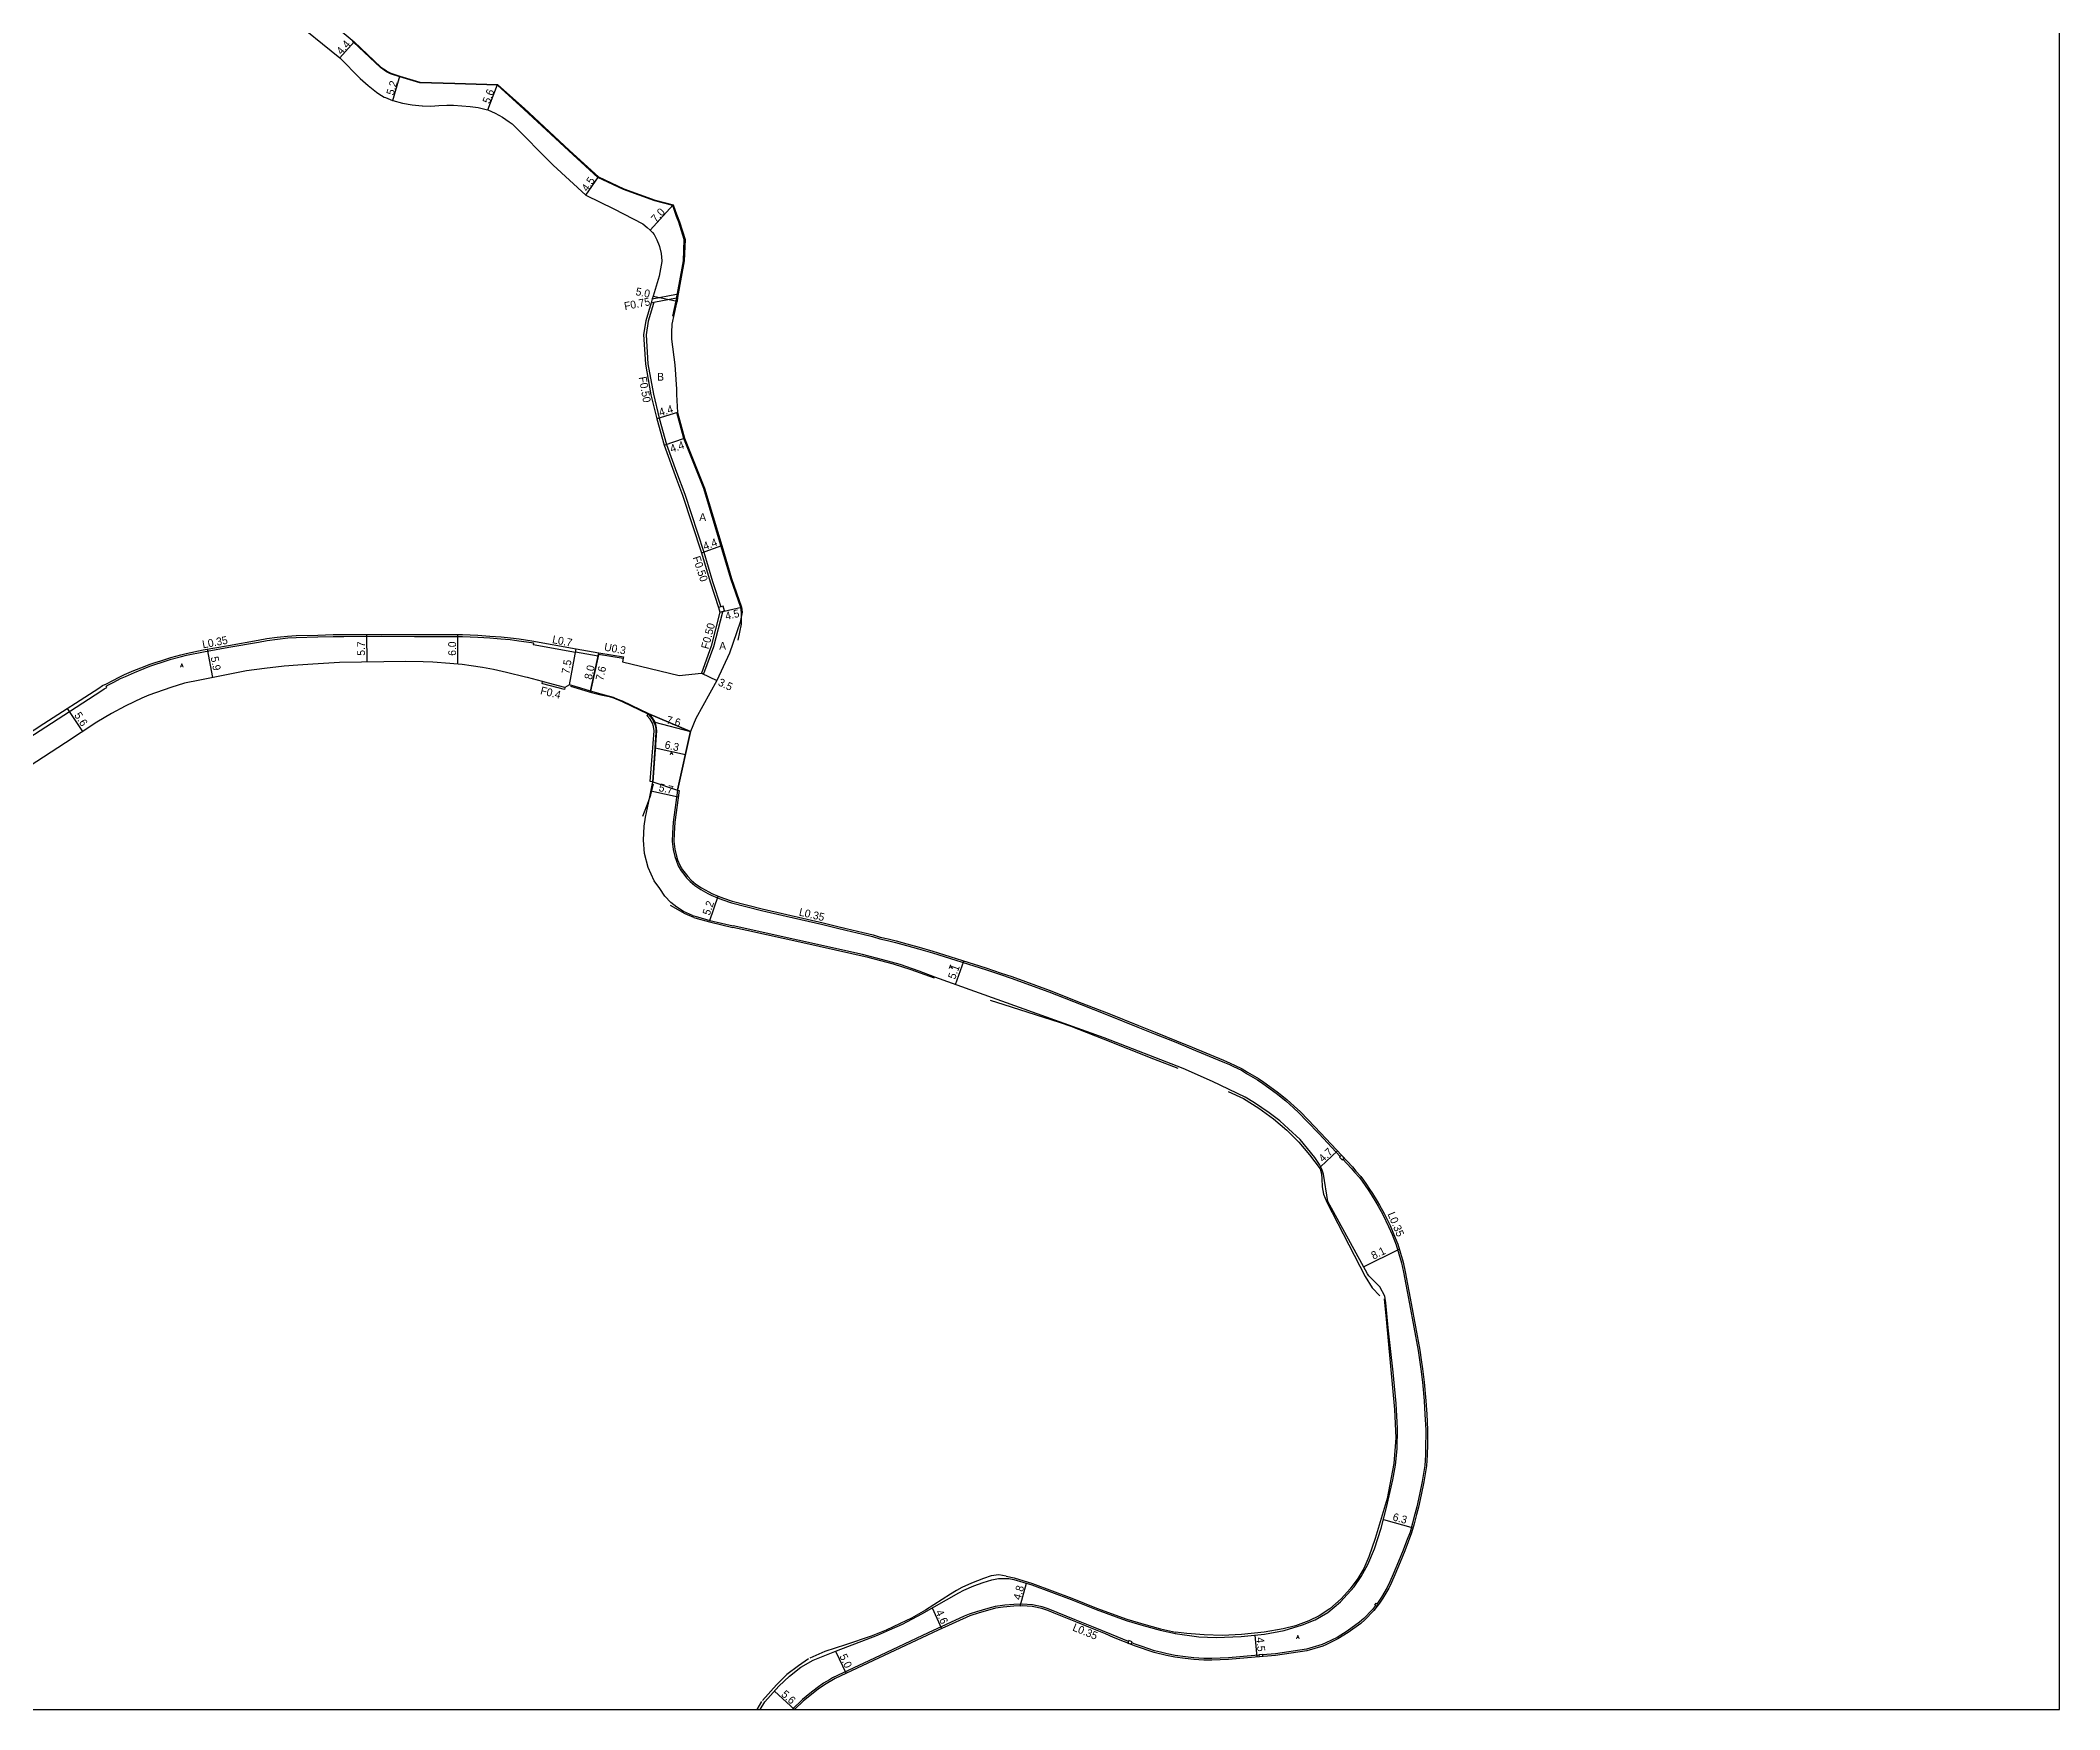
# Model space of a CAD drawing. Header units: metres. Extents: x -19200 to -16000, y -96000 to -93000.
# Drawn here: x -18812.4 to -18400, y -96000 to -95659.2 of the extents above; entities that cross this region are included whole.
import ezdxf

# ---------------------------------------------------------------- set-up
doc = ezdxf.new("R2010")
doc.units = ezdxf.units.M
doc.header["$LTSCALE"] = 2.5
for name, color, linetype in [('側溝・桝', 7, 'Continuous'), ('図郭', 7, 'Continuous'), ('幅員', 7, 'Continuous'), ('歩道・分離帯・安全施設', 7, 'Continuous'), ('舗装', 7, 'Continuous'), ('道路', 7, 'Continuous')]:
    doc.layers.add(name, color=color, linetype=linetype)
doc.styles.get("Standard").update_dxf_attribs({"font": ''})
doc.styles.add('YOKO_DECO', font='txt.shx', dxfattribs={"bigfont": 'extfont.shx'})
doc.styles.get('Standard').set_extended_font_data('@MS PGothic')

msp = doc.modelspace()

# ---------------------------------------------------------------- linework, layer by layer
at = {"layer": '側溝・桝', "flags": 128}
for points in [[(-18687.64, -95712.79), (-18687.09, -95712.68), (-18682.42, -95711.78)], [(-18687.4, -95711.98), (-18682.42, -95711.02)], [(-18682.42, -95711.02), (-18682.1, -95710.95)], [(-18682.42, -95711.78), (-18682.23, -95711.74)], [(-18687.09, -95712.68), (-18687.16, -95712.93), (-18688.24, -95716.57), (-18688.66, -95719.31), (-18688.29, -95725.24), (-18687.17, -95731.46), (-18685.98, -95736.33), (-18684.5, -95741.73), (-18682.42, -95747.34)], [(-18682.42, -95747.34), (-18680.73, -95751.89), (-18676.88, -95763.68), (-18675.07, -95769.66), (-18673.4, -95774.88)], [(-18673.1, -95775.83), (-18673.06, -95775.97), (-18674.91, -95783.01), (-18676.91, -95788.56)], [(-18677.38, -95788.39), (-18676.91, -95788.56)]]:
    msp.add_lwpolyline(points, dxfattribs=at)
msp.add_lwpolyline([(-18673.58, -95775.98), (-18673.1, -95775.83), (-18672.62, -95775.68), (-18672.93, -95774.73), (-18673.4, -95774.88), (-18673.88, -95775.03)], close=True, dxfattribs=at)
at = {"layer": '側溝・桝'}
for points in [[(-18824.76, -95808.05), (-18811.27, -95799.33), (-18800.03, -95792.08), (-18799.3, -95791.59), (-18798.8, -95791.36), (-18798.94, -95791.04), (-18798.69, -95790.92), (-18797.36, -95790.27), (-18795.99, -95789.52), (-18794.99, -95789.06), (-18793.11, -95788.24), (-18791.13, -95787.44), (-18789.98, -95786.99), (-18788.78, -95786.57), (-18787.67, -95786.23), (-18785.62, -95785.57), (-18783.56, -95785), (-18782.53, -95784.75), (-18779.06, -95784.04), (-18773.89, -95783.12), (-18767.79, -95782.05), (-18766.02, -95781.74), (-18763.95, -95781.44), (-18761.82, -95781.21), (-18760.13, -95781.11), (-18755.71, -95781.01), (-18752.54, -95780.92), (-18750.38, -95780.9), (-18742.73, -95780.88), (-18735.98, -95780.89), (-18729.75, -95780.89), (-18728.23, -95780.92), (-18726.17, -95780.92), (-18723.02, -95781.03), (-18720.6, -95781.21), (-18718.31, -95781.4), (-18716.41, -95781.55), (-18714.63, -95781.79), (-18712.06, -95782.14), (-18711.68, -95782.21), (-18711.73, -95782.53), (-18703.07, -95784.1)], [(-18698.35, -95784.51), (-18698.43, -95784.9), (-18703.07, -95784.1)], [(-18698.29, -95784.22), (-18698.35, -95784.51), (-18693.36, -95785.36)], [(-18705.24, -95791.34), (-18709.64, -95790.17), (-18709.8, -95790.13)], [(-18682.26, -95812.3), (-18683.16, -95818.82), (-18683.29, -95821.1), (-18683.31, -95822.7), (-18683.14, -95824.43), (-18682.78, -95825.85), (-18682.54, -95826.59), (-18682.08, -95827.74), (-18681.53, -95828.75), (-18680.98, -95829.46), (-18680.4, -95830.18), (-18679.69, -95830.91), (-18678.69, -95831.76), (-18677.5, -95832.54), (-18676.04, -95833.38), (-18676.03, -95833.38)], [(-18676.03, -95833.38), (-18675.36, -95833.71), (-18674.09, -95834.29), (-18672.99, -95834.69), (-18671.2, -95835.29)], [(-18671.2, -95835.29), (-18671.19, -95835.3), (-18665.07, -95836.84), (-18660.03, -95838.01), (-18652.59, -95839.74), (-18649.84, -95840.39), (-18647.86, -95840.85), (-18644.41, -95841.72), (-18642.4, -95842.18), (-18640.95, -95842.62), (-18639.34, -95842.97), (-18637.71, -95843.39), (-18635.5, -95844), (-18633.02, -95844.7), (-18630.19, -95845.5), (-18619.38, -95848.91), (-18616.26, -95849.95), (-18614.09, -95850.68), (-18606.45, -95853.46), (-18599.79, -95856.07), (-18594.32, -95858.21), (-18588.21, -95860.68), (-18584.84, -95862.05), (-18580.5, -95863.77), (-18577.26, -95865.12), (-18570.89, -95867.73), (-18569.53, -95868.33), (-18568.68, -95868.74), (-18567.1, -95869.48), (-18566.02, -95870.15), (-18563.81, -95871.44), (-18562.71, -95872.18), (-18560.02, -95874.12), (-18558.05, -95875.74), (-18556.46, -95877.14), (-18555.33, -95878.14), (-18553.7, -95879.84), (-18551.19, -95882.46), (-18546.9, -95887.06)], [(-18546.38, -95887.63), (-18544.68, -95889.45), (-18543.98, -95890.29), (-18542.97, -95891.38), (-18542.43, -95892.13), (-18541.83, -95893), (-18541.2, -95893.91), (-18540.6, -95894.83), (-18539.65, -95896.37), (-18539.17, -95897.21), (-18538.21, -95898.9), (-18537.04, -95901.34), (-18536.33, -95903.01), (-18535.49, -95905.11), (-18534.39, -95908.77), (-18533.98, -95910.71), (-18532.76, -95917.13), (-18531, -95926.68), (-18530.73, -95928.62), (-18530.47, -95930.51), (-18530.1, -95933.18), (-18529.77, -95936.99), (-18529.6, -95939.73), (-18529.45, -95942.91), (-18529.45, -95944.04), (-18529.47, -95945.81), (-18529.52, -95948.03), (-18529.66, -95950.17), (-18530.18, -95953.45), (-18530.7, -95956.11), (-18531.26, -95958.58), (-18531.64, -95960.09), (-18532.16, -95961.97), (-18532.66, -95963.8), (-18533.35, -95965.63), (-18534.06, -95967.47), (-18534.99, -95969.74), (-18536.1, -95972.35), (-18536.75, -95973.93), (-18537.3, -95975.06), (-18538.47, -95977.07), (-18539.16, -95978.06), (-18539.4, -95978.36)], [(-18590.14, -95986.09), (-18593.62, -95984.68), (-18597.31, -95983.17), (-18601.06, -95981.64), (-18604.71, -95980.15), (-18606.52, -95979.4), (-18607.75, -95979.02), (-18608.81, -95978.82), (-18609.78, -95978.64), (-18611.85, -95978.49), (-18613.57, -95978.53), (-18615.41, -95978.7), (-18617.35, -95978.94), (-18618.84, -95979.33), (-18621.21, -95980.02), (-18622.68, -95980.52), (-18623.68, -95980.95), (-18631.04, -95984.31), (-18642.03, -95989.49), (-18650.57, -95993.54), (-18651.18, -95993.9), (-18652.43, -95994.63), (-18653.73, -95995.54), (-18655.24, -95996.73), (-18656.69, -95997.93), (-18658.85, -96000)], [(-18539.72, -95978.76), (-18540.34, -95979.55), (-18542.1, -95981.39), (-18542.94, -95982.12), (-18545.49, -95984), (-18547.56, -95985.26), (-18549.85, -95986.39), (-18550.6, -95986.7), (-18553.79, -95987.67), (-18560.15, -95988.63), (-18562.79, -95988.85)], [(-18563.45, -95988.9), (-18564.33, -95988.97), (-18569.73, -95989.4), (-18571.45, -95989.48), (-18573.16, -95989.54), (-18574.78, -95989.54), (-18576.78, -95989.44), (-18578.53, -95989.24), (-18580.62, -95988.94), (-18582.22, -95988.64), (-18583.61, -95988.3), (-18584.87, -95987.98), (-18586.02, -95987.59), (-18587.53, -95987.08), (-18588.76, -95986.64), (-18589.5, -95986.34)]]:
    msp.add_lwpolyline(points, dxfattribs=at)
for points in [[(-18546.51, -95887.75), (-18546.12, -95887.39), (-18546.65, -95886.83), (-18547.04, -95887.19)], [(-18539.55, -95978.24), (-18539.13, -95978.57), (-18539.45, -95978.98), (-18539.87, -95978.65)], [(-18590.08, -95985.91), (-18590.27, -95986.41), (-18589.63, -95986.67), (-18589.43, -95986.17)], [(-18562.81, -95988.66), (-18562.77, -95989.19), (-18563.42, -95989.25), (-18563.46, -95988.72)]]:
    msp.add_lwpolyline(points, close=True, dxfattribs=at)
at = {"layer": '図郭'}
msp.add_lwpolyline([(-19200, -96000), (-18400, -96000), (-18400, -95400), (-19200, -95400)], close=True, dxfattribs=at)
at = {"layer": '幅員', "flags": 128}
for points in [[(-18751.2, -95662.78), (-18748.27, -95659.49)], [(-18740.41, -95671.52), (-18738.92, -95666.54)], [(-18720.98, -95673.43), (-18718.98, -95668.2)], [(-18700.94, -95690.8), (-18698.41, -95687.08)], [(-18683.11, -95692.82), (-18687.85, -95697.97)], [(-18687.25, -95711.46), (-18682.35, -95712.45)], [(-18682.26, -95735.17), (-18686.47, -95736.45)], [(-18684.97, -95741.89), (-18680.81, -95740.45)], [(-18677.35, -95763.83), (-18673.22, -95762.31)], [(-18673.58, -95775.98), (-18669.19, -95774.96)], [(-18677.38, -95788.39), (-18674.22, -95789.87)]]:
    msp.add_lwpolyline(points, dxfattribs=at)
at = {"layer": '幅員'}
for points in [[(-18745.65, -95786.17), (-18745.66, -95780.51)], [(-18727.08, -95786.59), (-18727.08, -95780.54)], [(-18778.33, -95783.53), (-18777.18, -95789.29)], [(-18704.3, -95790.81), (-18702.95, -95783.42)], [(-18700.04, -95792.05), (-18698.29, -95784.22)], [(-18698.37, -95784.64), (-18700.04, -95792.05)], [(-18806.88, -95795.62), (-18803.77, -95800.33)], [(-18686.91, -95798.42), (-18679.57, -95800.28)], [(-18686.79, -95803.62), (-18680.62, -95805)], [(-18687.67, -95812.42), (-18682.1, -95813.65)], [(-18675.64, -95838.88), (-18673.96, -95833.96)], [(-18625.51, -95851.99), (-18623.75, -95847.17)], [(-18550.94, -95889.16), (-18547.48, -95885.94)], [(-18542.15, -95909.59), (-18534.86, -95905.99)], [(-18538.1, -95961.21), (-18532.04, -95962.86)], [(-18612.24, -95978.85), (-18610.99, -95974.2)], [(-18630.23, -95979.25), (-18628.31, -95983.45)], [(-18649.97, -95988.09), (-18647.81, -95992.63)], [(-18564.34, -95984.8), (-18563.97, -95989.29)], [(-18662.47, -95996.23), (-18658.35, -96000)]]:
    msp.add_lwpolyline(points, dxfattribs=at)
at = {"layer": '歩道・分離帯・安全施設', "flags": 128}
for points in [[(-18682.42, -95695.16), (-18683.22, -95692.95), (-18686.86, -95692), (-18693.27, -95689.67), (-18698.49, -95687.21), (-18704.46, -95681.77), (-18713.6, -95673.26), (-18719.04, -95668.35), (-18727.73, -95668.07), (-18734.9, -95667.87), (-18738.96, -95666.69), (-18740.84, -95666.06), (-18741.66, -95665.63), (-18742.91, -95664.78), (-18748.38, -95659.6), (-18748.59, -95659.42)], [(-18682.42, -95711.96), (-18681.79, -95708.28), (-18681.05, -95704.21), (-18680.86, -95699.9), (-18682, -95696.32), (-18682.42, -95695.16)], [(-18683.18, -95715.53), (-18682.5, -95712.42), (-18682.42, -95711.96)], [(-18669.85, -95781.69), (-18669.21, -95778.39), (-18669.18, -95776.06), (-18669.31, -95775.03), (-18671.39, -95769.12), (-18673.37, -95762.35), (-18676.87, -95750.68), (-18680.95, -95740.5), (-18682.4, -95735.21)]]:
    msp.add_lwpolyline(points, dxfattribs=at)
at = {"layer": '歩道・分離帯・安全施設'}
for points in [[(-18704.11, -95791.04), (-18699.79, -95792.35), (-18697.88, -95792.81), (-18696.2, -95793.2), (-18695.33, -95793.44)], [(-18695.33, -95793.44), (-18693.54, -95794.2), (-18688.3, -95796.72)], [(-18688.15, -95796.83), (-18687.4, -95797.75), (-18687.13, -95798.24), (-18686.86, -95798.87), (-18686.67, -95799.69), (-18686.64, -95800.53), (-18686.92, -95804.64), (-18687.38, -95810.86)], [(-18689.33, -95817.58), (-18688.19, -95814.61), (-18687.71, -95813.27), (-18687.17, -95811.07)], [(-18678.93, -95838.26), (-18680.66, -95837.52), (-18683.68, -95835.81)], [(-18678.93, -95838.26), (-18678.24, -95838.47), (-18675.71, -95839.18), (-18670.95, -95840.3)], [(-18629.78, -95850.69), (-18634.56, -95848.97), (-18638.13, -95847.83), (-18643.28, -95846.47), (-18656.68, -95843.44), (-18668.07, -95840.92), (-18670.95, -95840.3)], [(-18618.41, -95855.18), (-18615.58, -95856.02), (-18604.34, -95859.64), (-18601.95, -95860.49), (-18595.29, -95863.06), (-18585.02, -95867.17), (-18580.08, -95869.06)], [(-18569.77, -95873.78), (-18566.69, -95875.26), (-18563.53, -95877.23), (-18560.57, -95879.4), (-18557.84, -95881.73), (-18555.36, -95884.15), (-18553.16, -95886.72), (-18551.03, -95889.63), (-18550.72, -95890.6), (-18550.64, -95891.66), (-18550.62, -95893.25), (-18550.32, -95894.8), (-18549.65, -95896.39), (-18541.81, -95911.57), (-18540.38, -95913.87), (-18538.81, -95915.5)], [(-18537.97, -95916.14), (-18537.56, -95920.3), (-18535.8, -95938.73), (-18535.58, -95944.52), (-18535.96, -95949.74), (-18537.29, -95956.87), (-18539.75, -95965.05), (-18541.06, -95968.81), (-18542.09, -95971.22), (-18543.34, -95973.26), (-18544.87, -95975.31), (-18546.71, -95977.41), (-18549.04, -95979.46), (-18551.21, -95980.87), (-18553.3, -95981.89), (-18556.06, -95982.87), (-18558.57, -95983.51), (-18562.45, -95984.22), (-18567.09, -95984.69), (-18570.94, -95984.86), (-18574.69, -95984.76), (-18578.26, -95984.45), (-18580.52, -95984.17)], [(-18615.15, -95972.75), (-18616.65, -95972.49), (-18618.2, -95972.66), (-18619.75, -95973.23), (-18622.22, -95974.19), (-18624.18, -95975.1), (-18625.3, -95975.69), (-18626.53, -95976.4), (-18631.62, -95979.7), (-18634.43, -95981.31), (-18636.77, -95982.44), (-18639.66, -95983.77), (-18642.68, -95984.98), (-18647.95, -95986.79), (-18652.16, -95988.16), (-18655.22, -95989.47)], [(-18615.15, -95972.75), (-18613.49, -95973.12), (-18609.78, -95974.27), (-18601.74, -95977.24), (-18596.68, -95979.3), (-18590.5, -95981.51), (-18587.04, -95982.54), (-18583.58, -95983.52), (-18580.52, -95984.17)], [(-18655.47, -95989.63), (-18657.56, -95991.08), (-18659.92, -95992.85), (-18662.03, -95994.94), (-18664.92, -95998.14)], [(-18665.12, -95998.33), (-18666.07, -96000)]]:
    msp.add_lwpolyline(points, dxfattribs=at)
at = {"layer": '舗装'}
for points in [[(-18688.11, -95796.74), (-18679.57, -95800.28)], [(-18687.31, -95810.58), (-18682.26, -95812.3)]]:
    msp.add_lwpolyline(points, dxfattribs=at)
at = {"layer": '道路', "flags": 128}
for points in [[(-18764.77, -95646.68), (-18758.52, -95650.96), (-18748.27, -95659.49), (-18742.82, -95664.67), (-18741.77, -95665.39), (-18741.58, -95665.5), (-18740.77, -95665.93), (-18738.92, -95666.54), (-18734.88, -95667.72), (-18727.72, -95667.92), (-18718.98, -95668.2), (-18713.49, -95673.15), (-18704.36, -95681.66), (-18698.41, -95687.08), (-18693.21, -95689.54), (-18686.82, -95691.86), (-18683.11, -95692.82), (-18682.42, -95694.72)], [(-18761.45, -95654.5), (-18751.2, -95662.78), (-18747.06, -95666.98), (-18745.42, -95668.44), (-18743.72, -95669.81), (-18743.25, -95670.14), (-18742.14, -95670.79), (-18741.91, -95670.91), (-18740.48, -95671.5), (-18740.41, -95671.52), (-18738.44, -95672.04), (-18736.43, -95672.38), (-18734.41, -95672.59), (-18734.29, -95672.6), (-18732.64, -95672.63), (-18730.98, -95672.53), (-18729.33, -95672.44), (-18727.96, -95672.46), (-18726.28, -95672.55), (-18724.6, -95672.69), (-18722.94, -95672.93), (-18721.32, -95673.32), (-18720.98, -95673.43), (-18719.46, -95674.07), (-18718.01, -95674.88), (-18716.63, -95675.82), (-18716.02, -95676.28), (-18707.62, -95684.7), (-18700.94, -95690.8), (-18695.25, -95693.6), (-18689.34, -95696.68), (-18688.46, -95697.4), (-18687.85, -95697.97), (-18687.34, -95698.47), (-18687.02, -95698.86), (-18686.44, -95699.93), (-18686.01, -95701.08), (-18685.94, -95701.31), (-18685.59, -95702.76), (-18685.43, -95704.25), (-18685.43, -95704.36), (-18686, -95707.38), (-18687.25, -95711.46), (-18687.4, -95711.98), (-18687.64, -95712.79), (-18688.73, -95716.46), (-18689.16, -95719.29), (-18688.78, -95725.3), (-18687.66, -95731.57), (-18686.47, -95736.45), (-18684.97, -95741.89), (-18682.42, -95748.78)], [(-18682.42, -95694.72), (-18681.86, -95696.27), (-18680.71, -95699.88), (-18680.9, -95704.23), (-18681.65, -95708.31), (-18682.1, -95710.95), (-18682.23, -95711.74), (-18682.35, -95712.45), (-18682.42, -95712.77)], [(-18682.42, -95712.77), (-18683.39, -95717.18), (-18683.48, -95718.86), (-18683.44, -95720.22), (-18682.81, -95725.47), (-18682.47, -95730.44), (-18682.42, -95731.51)], [(-18682.42, -95731.51), (-18682.26, -95735.17), (-18680.81, -95740.45), (-18676.73, -95750.63), (-18673.22, -95762.31), (-18671.25, -95769.08), (-18669.19, -95774.96), (-18669.06, -95775.97), (-18669.46, -95778), (-18671.62, -95784.34), (-18674.22, -95789.87)], [(-18682.42, -95748.78), (-18681.21, -95752.05), (-18677.35, -95763.83), (-18675.56, -95769.78), (-18673.88, -95775.03), (-18673.58, -95775.98), (-18675.39, -95782.86), (-18677.38, -95788.39)]]:
    msp.add_lwpolyline(points, dxfattribs=at)
at = {"layer": '道路'}
for points in [[(-18825.15, -95807.43), (-18811.67, -95798.71), (-18800.43, -95791.46), (-18799.66, -95790.95), (-18798.86, -95790.58), (-18797.54, -95789.93), (-18796.16, -95789.18), (-18795.15, -95788.71), (-18793.26, -95787.88), (-18791.27, -95787.09), (-18790.11, -95786.63), (-18788.9, -95786.21), (-18787.78, -95785.87), (-18785.73, -95785.2), (-18783.65, -95784.63), (-18782.61, -95784.38), (-18779.14, -95783.67), (-18773.95, -95782.75), (-18767.86, -95781.68), (-18766.08, -95781.36), (-18763.99, -95781.07), (-18761.86, -95780.83), (-18760.15, -95780.73), (-18755.72, -95780.64), (-18752.55, -95780.54), (-18750.38, -95780.52), (-18742.73, -95780.5), (-18735.98, -95780.51), (-18729.74, -95780.51), (-18728.23, -95780.54), (-18726.17, -95780.54), (-18723, -95780.65), (-18720.57, -95780.83), (-18718.28, -95781.02), (-18716.37, -95781.17), (-18714.58, -95781.41), (-18712, -95781.77), (-18702.95, -95783.42)], [(-18709.9, -95790.51), (-18709.8, -95790.13), (-18712.89, -95789.3), (-18713.32, -95789.19), (-18717.18, -95788.26), (-18719.84, -95787.64), (-18722.04, -95787.26), (-18724.38, -95786.89), (-18726.24, -95786.66), (-18728.71, -95786.44), (-18732.19, -95786.17), (-18734.19, -95786.11), (-18737.76, -95786.04), (-18751.29, -95786.26), (-18756.7, -95786.55), (-18759.78, -95786.76), (-18762.58, -95786.99), (-18766.62, -95787.46), (-18770.28, -95787.93), (-18774.68, -95788.78), (-18779.81, -95789.81), (-18782.9, -95790.46), (-18785.73, -95791.33), (-18790.18, -95792.92), (-18791.66, -95793.53), (-18793.22, -95794.24), (-18795.01, -95795.16), (-18797.83, -95796.67), (-18800.86, -95798.41), (-18807.23, -95802.62), (-18814.64, -95807.49)], [(-18702.95, -95783.42), (-18698.29, -95784.22), (-18693.29, -95785.07), (-18693.36, -95785.36)], [(-18693.36, -95785.36), (-18693.51, -95786.08), (-18689.83, -95786.96), (-18681.91, -95788.87), (-18677.38, -95788.39)], [(-18674.22, -95789.87), (-18678.48, -95797.66), (-18679.57, -95800.28), (-18682.26, -95812.3), (-18681.93, -95812.38), (-18682.82, -95818.85), (-18682.94, -95821.11), (-18682.97, -95822.69), (-18682.8, -95824.36), (-18682.45, -95825.75), (-18682.22, -95826.48), (-18681.76, -95827.59), (-18681.23, -95828.56), (-18680.71, -95829.25), (-18680.14, -95829.94), (-18679.45, -95830.66), (-18678.48, -95831.48), (-18677.32, -95832.24), (-18675.88, -95833.07)], [(-18704.3, -95790.81), (-18705.24, -95791.34), (-18705.34, -95791.73), (-18709.74, -95790.56), (-18709.9, -95790.51)], [(-18695.32, -95793.39), (-18697.81, -95792.66), (-18700.04, -95792.05), (-18701.98, -95791.46), (-18704.3, -95790.81)], [(-18679.17, -95837.87), (-18681.01, -95837.03), (-18682.39, -95836.16), (-18683.6, -95835.21), (-18684.81, -95833.9), (-18685.88, -95832.39), (-18686.98, -95830.78), (-18688.21, -95828.1), (-18688.97, -95825.2), (-18689.17, -95822.52), (-18689.04, -95819.62), (-18688.8, -95817.77), (-18687.97, -95813.97), (-18687.31, -95810.58), (-18686.52, -95800.16), (-18686.67, -95799.19), (-18686.91, -95798.42), (-18687.44, -95797.52), (-18688.11, -95796.74), (-18693.45, -95794.09), (-18694.4, -95793.8), (-18695.32, -95793.39)], [(-18675.88, -95833.07), (-18675.21, -95833.39), (-18673.96, -95833.96), (-18672.88, -95834.36), (-18671.09, -95834.96)], [(-18671.09, -95834.96), (-18664.99, -95836.51), (-18659.95, -95837.67), (-18652.51, -95839.4), (-18649.76, -95840.05), (-18647.78, -95840.51), (-18644.33, -95841.38), (-18642.32, -95841.85), (-18640.86, -95842.28), (-18639.26, -95842.63), (-18637.62, -95843.05), (-18635.41, -95843.66), (-18632.93, -95844.37), (-18630.09, -95845.16), (-18619.27, -95848.58), (-18616.15, -95849.62), (-18613.97, -95850.35), (-18606.33, -95853.13), (-18599.67, -95855.75), (-18594.19, -95857.88), (-18588.08, -95860.36), (-18584.71, -95861.73), (-18580.37, -95863.44), (-18577.13, -95864.79), (-18570.76, -95867.41), (-18569.39, -95868.02), (-18568.53, -95868.43), (-18566.93, -95869.17), (-18565.84, -95869.85), (-18563.62, -95871.14), (-18562.51, -95871.9), (-18559.81, -95873.85), (-18557.82, -95875.47), (-18556.23, -95876.88), (-18555.09, -95877.88), (-18553.45, -95879.6), (-18550.94, -95882.22), (-18544.42, -95889.22), (-18543.72, -95890.06), (-18542.7, -95891.16), (-18542.15, -95891.93), (-18541.54, -95892.8), (-18540.91, -95893.72), (-18540.31, -95894.65), (-18539.35, -95896.19), (-18538.86, -95897.03), (-18537.91, -95898.74), (-18536.72, -95901.2), (-18536.01, -95902.88), (-18535.16, -95905), (-18534.05, -95908.68), (-18533.64, -95910.64), (-18532.42, -95917.06), (-18530.65, -95926.62), (-18530.38, -95928.57), (-18530.12, -95930.46), (-18529.75, -95933.15), (-18529.43, -95936.96), (-18529.25, -95939.71), (-18529.1, -95942.9), (-18529.1, -95944.04), (-18529.12, -95945.82), (-18529.17, -95948.05), (-18529.32, -95950.21), (-18529.83, -95953.51), (-18530.35, -95956.18), (-18530.92, -95958.67), (-18531.3, -95960.18), (-18531.82, -95962.06), (-18532.33, -95963.9), (-18533.03, -95965.75), (-18533.74, -95967.6), (-18534.67, -95969.87), (-18535.78, -95972.48), (-18536.43, -95974.07), (-18537, -95975.22), (-18538.18, -95977.25), (-18538.88, -95978.26), (-18540.07, -95979.78), (-18541.86, -95981.64), (-18542.72, -95982.39), (-18545.3, -95984.29), (-18547.4, -95985.57), (-18549.71, -95986.71), (-18550.48, -95987.03), (-18553.72, -95988.01), (-18560.11, -95988.97), (-18564.3, -95989.32), (-18569.71, -95989.75), (-18571.44, -95989.83), (-18573.15, -95989.88), (-18574.79, -95989.89), (-18576.81, -95989.79), (-18578.58, -95989.58), (-18580.66, -95989.28)], [(-18679.17, -95837.87), (-18678.15, -95838.18), (-18675.64, -95838.88), (-18670.88, -95839.98)], [(-18580.6, -95984.45), (-18575.76, -95985.15), (-18572.22, -95985.31), (-18567.12, -95985.08), (-18562.37, -95984.61), (-18558.34, -95983.83), (-18554.63, -95982.72), (-18552.06, -95981.7), (-18549.46, -95980.2), (-18546.83, -95977.97), (-18544.07, -95974.94), (-18542.63, -95972.85), (-18541.27, -95970.37), (-18539.93, -95967.15), (-18538.57, -95962.96), (-18537.44, -95958.77), (-18536.15, -95953.12), (-18535.63, -95950.11), (-18535.31, -95946.77), (-18535.22, -95942.6), (-18535.48, -95937.48), (-18536.1, -95931.13), (-18537.14, -95922.08), (-18537.59, -95916.95), (-18537.77, -95915.62), (-18538.8, -95913.67), (-18541.04, -95911.47), (-18541.37, -95911.02), (-18549.43, -95896.25), (-18550.35, -95890.67), (-18550.67, -95889.69), (-18551.16, -95888.72), (-18552.07, -95887.27), (-18555.1, -95883.61), (-18557.48, -95881.4), (-18559.26, -95879.78), (-18561.39, -95878.18), (-18564.39, -95876.12), (-18566.3, -95874.95), (-18573.02, -95871.77), (-18578.96, -95869.1), (-18595.15, -95862.84), (-18629.7, -95850.5), (-18632.93, -95849.21), (-18636.77, -95847.89), (-18640.34, -95846.94), (-18644.49, -95845.82), (-18670.88, -95839.98)], [(-18664.41, -95998.43), (-18661.56, -95995.21), (-18659.41, -95993.15), (-18657.09, -95991.33), (-18654.54, -95989.93), (-18649.75, -95988), (-18641.43, -95984.78), (-18638.96, -95983.73), (-18636.33, -95982.54), (-18635.28, -95982.04), (-18632.34, -95980.46), (-18624.79, -95976.15), (-18623.76, -95975.62), (-18621.76, -95974.75), (-18619.86, -95974.04), (-18618.08, -95973.49), (-18616.68, -95973.26), (-18614.57, -95973.22), (-18613.56, -95973.41), (-18609.88, -95974.55), (-18601.85, -95977.52), (-18596.78, -95979.57), (-18590.59, -95981.78), (-18587.12, -95982.82), (-18583.65, -95983.81), (-18580.58, -95984.46)], [(-18580.66, -95989.28), (-18582.39, -95988.97), (-18584.93, -95988.34), (-18588.7, -95987.04), (-18593.19, -95985.26), (-18594.85, -95984.56), (-18598.24, -95983.18), (-18600.93, -95982.11), (-18605.32, -95980.28), (-18606.62, -95979.74), (-18607.86, -95979.37), (-18609.84, -95978.98), (-18611.87, -95978.84), (-18613.58, -95978.87), (-18615.75, -95979.09), (-18617.34, -95979.29), (-18620.86, -95980.28), (-18622.54, -95980.85), (-18628.99, -95983.76), (-18650.02, -95993.67), (-18652.26, -95994.94), (-18653.53, -95995.85), (-18656.49, -95998.23), (-18658.35, -96000)], [(-18665.38, -96000), (-18664.41, -95998.43)]]:
    msp.add_lwpolyline(points, dxfattribs=at)
for points in [[(-18688.11, -95796.74), (-18687.44, -95797.52), (-18686.91, -95798.42), (-18686.67, -95799.19), (-18686.52, -95800.16), (-18687.31, -95810.58), (-18687.81, -95810.54), (-18687.03, -95800.18), (-18687.16, -95799.3), (-18687.37, -95798.62), (-18687.85, -95797.81), (-18688.49, -95797.07)], [(-18682.26, -95812.3), (-18679.57, -95800.28), (-18688.11, -95796.74), (-18687.44, -95797.52), (-18686.91, -95798.42), (-18686.67, -95799.19), (-18686.52, -95800.16), (-18687.31, -95810.58)]]:
    msp.add_lwpolyline(points, close=True, dxfattribs=at)

# ---------------------------------------------------------------- texts
at = {"layer": '側溝・桝'}
for s, rotation, p in [('F0.75', 10.9154, (-18692.98, -95714.29)), ('F0.50', 280.2018, (-18690.18, -95728)), ('F0.50', 288.1191, (-18679.18, -95764.8)), ('L0.35', 10.6923, (-18779.14, -95783.35)), ('L0.7', 349.1881, (-18707.92, -95782.25)), ('F0.50', 75.2168, (-18675.92, -95783.6)), ('U0.3', 349.1881, (-18697.31, -95783.77)), ('F0.4', 345.7689, (-18710.37, -95792.64)), ('L0.35', 347, (-18657.55, -95837.87)), ('L0.35', 292.9077, (-18537.28, -95898.81)), ('L0.35', 338, (-18601.71, -95983.82))]:
    msp.add_text(s, height=1.6, rotation=rotation, dxfattribs=at).set_placement(p)
at = {"layer": '幅員'}
for s, rotation, p in [('4.4', 48.3721, (-18750.87, -95662.26)), ('5.2', 73.3653, (-18740.22, -95670.54)), ('5.6', 69.1115, (-18720.64, -95672.27)), ('4.5', 55.7501, (-18700.66, -95690.21)), ('7.0', 47.3465, (-18686.64, -95696.51)), ('5.0', 348.5155, (-18690.89, -95711.2)), ('4.4', 17.0301, (-18685.78, -95735.98)), ('4.4', 18.9864, (-18683.46, -95743.41)), ('4.4', 20.2305, (-18676.69, -95763.32)), ('4.5', 13.0655, (-18672.32, -95777.56)), ('5.7', 90, (-18746.06, -95784.84)), ('6.0', 90, (-18727.47, -95784.85)), ('5.9', 281, (-18777.6, -95785.15)), ('7.5', 80, (-18704.37, -95788.66)), ('8.0', 77, (-18699.77, -95789.82)), ('7.6', 77, (-18697.44, -95790.03)), ('3.5', 334.8631, (-18674.1, -95790.82)), ('5.6', 303, (-18805.52, -95796.99)), ('7.6', 346, (-18684.64, -95798.64)), ('6.3', 347, (-18684.98, -95803.71)), ('5.7', 348, (-18686.18, -95812.46)), ('5.2', 71, (-18675.69, -95837.98)), ('5.1', 70, (-18625.57, -95851.03)), ('4.7', 43, (-18550.42, -95888.34)), ('8.1', 26, (-18540.11, -95908.15)), ('6.3', 345, (-18536.32, -95961.36)), ('4.8', 74.9529, (-18612.2, -95977.72)), ('4.6', 294.5298, (-18629.58, -95980.07)), ('4.5', 275, (-18564.05, -95985.31)), ('5.0', 295.4203, (-18649.22, -95989.08)), ('5.6', 317.531, (-18661.18, -95997.07))]:
    msp.add_text(s, height=1.6, rotation=rotation, dxfattribs=at).set_placement(p)
at = {"layer": '舗装'}
for s, p in [('B', (-18686.4, -95728.69)), ('A', (-18677.8, -95757.34)), ('A', (-18673.73, -95783.63))]:
    msp.add_text(s, height=1.6, dxfattribs=at).set_placement(p)
at = {"layer": '舗装', "style": 'YOKO_DECO'}
for p in [(-18783.75, -95787.21, 301.06), (-18683.76, -95805.06, 298.07), (-18626.8, -95848.68, 294.19), (-18555.85, -95985.56, 289.88)]:
    msp.add_text('A', height=0.75, dxfattribs=at).set_placement(p)

doc.saveas('drawing.dxf')
